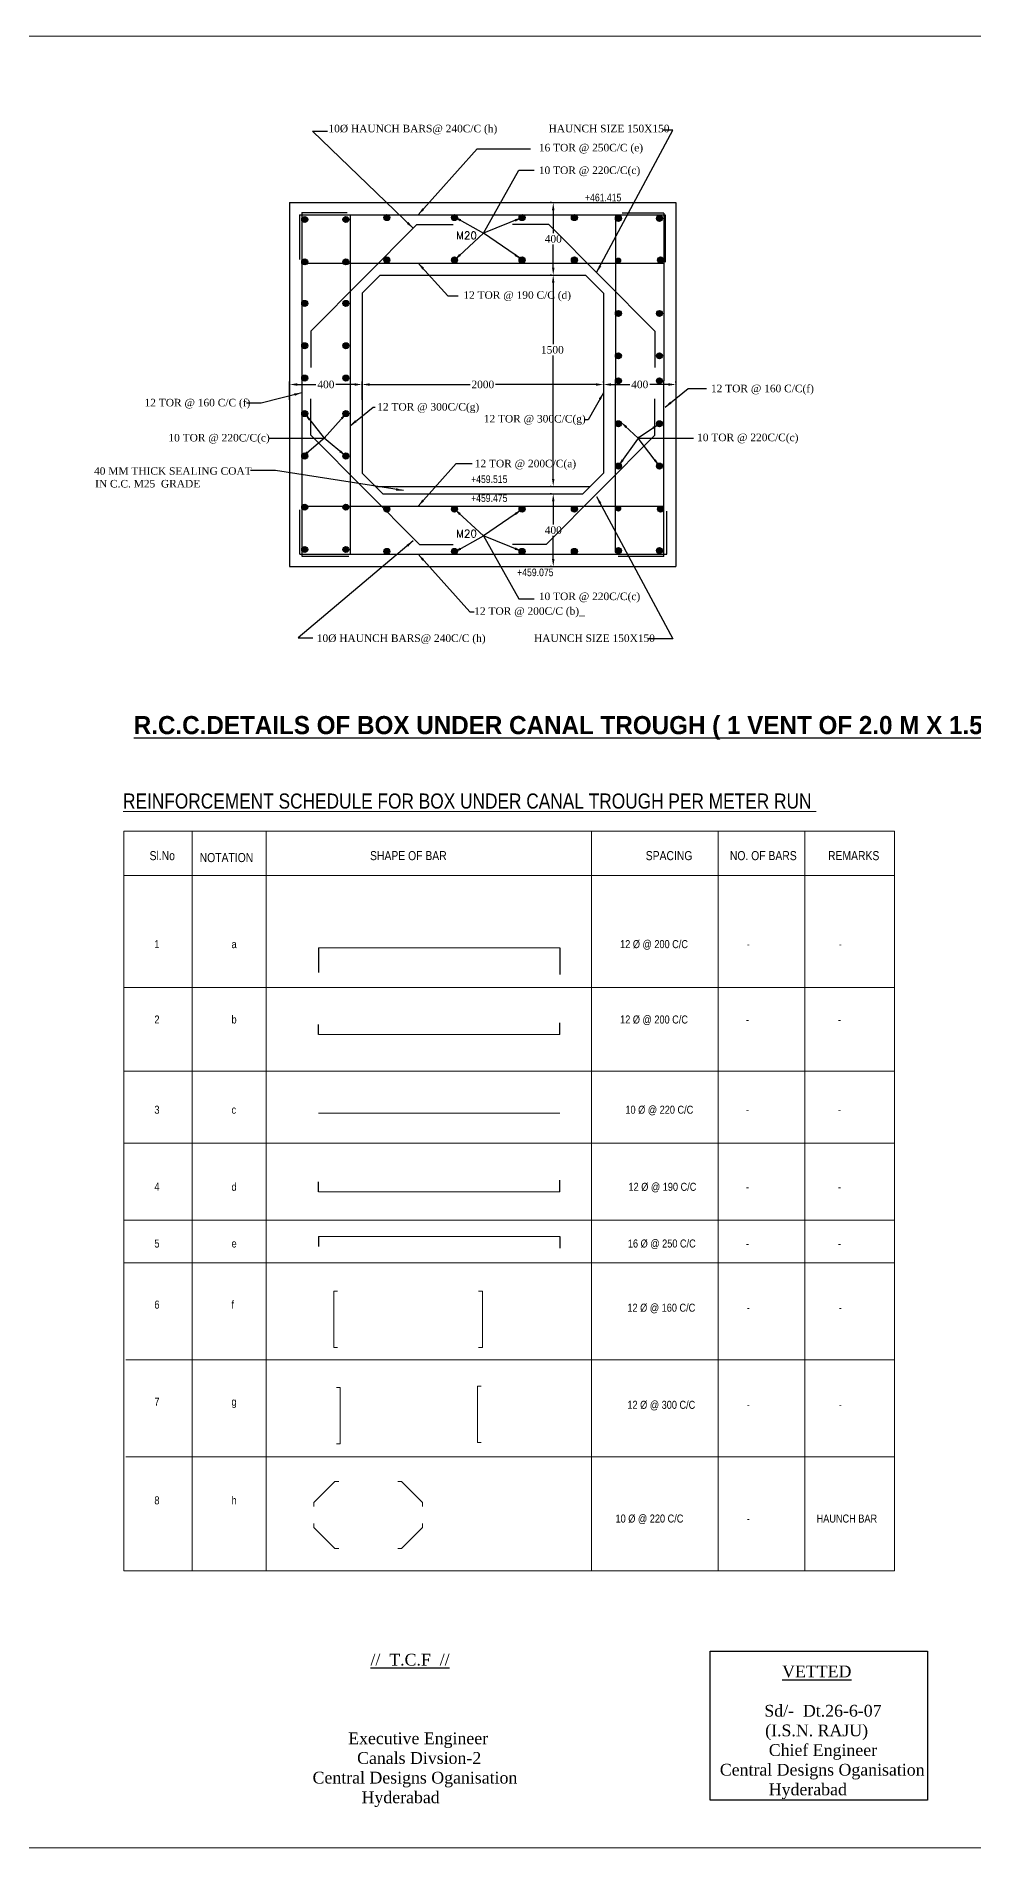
# Model space of a CAD drawing. Header units: millimetres. Extents: x 80 to 7279, y -662 to 1358.
# Drawn here: x 5960 to 6271, y -662 to -62 of the extents above; entities that cross this region are included whole.
import ezdxf
from ezdxf.enums import TextEntityAlignment as Align

# ---------------------------------------------------------------- set-up
doc = ezdxf.new("R2010")
doc.units = ezdxf.units.MM
for name, color, linetype in [('border', 7, 'Continuous'), ('DIM', 3, 'Continuous'), ('STEEL', 5, 'Continuous'), ('TEXT_GENERAL', 4, 'Continuous'), ('TEXT_NAME', 5, 'Continuous'), ('TEXT_STEEL', 7, 'Continuous')]:
    doc.layers.add(name, color=color, linetype=linetype)
doc.styles.add('ARIAL NARROW', font='ARIALN.TTF')
doc.styles.add('CITYBLUEPR', font='cityb___.ttf')
doc.styles.add('ROMANS', font='romans.shx', dxfattribs={"height": 2.5})
doc.styles.get("Standard").update_dxf_attribs({"font": 'times.ttf', "height": 2.5})
doc.styles.add('TNR_2.5', font='times.ttf', dxfattribs={"height": 2.5})
doc.dimstyles.new('STYLE_ESH', dxfattribs={"dimtxt": 2.5, "dimasz": 2.5, "dimexe": 1, "dimexo": 0.625, "dimtad": 0, "dimtih": 1, "dimtoh": 1, "dimdec": 0, "dimlfac": 100, "dimzin": 9, "dimdsep": 46, "dimtxsty": 'TNR_2.5', "dimcen": 2.5, "dimadec": 0, "dimazin": 2, "dimtfac": 1, "dimtdec": 0, "dimtofl": 0, "dimtmove": 2, "dimatfit": 3, "dimfxl": 1, "dimarcsym": 0})

# ---------------------------------------------------------------- blocks, each defined once
blk = doc.blocks.new('*D190')
at = {"color": 0, "lineweight": -2, "transparency": 16777216}
for p, q in [((6131.16, -141.51), (6130.79, -141.51)), ((6131.79, -144.01), (6131.79, -164.35)), ((6131.79, -209.01), (6131.79, -168.15)), ((6131.16, -211.51), (6130.79, -211.51))]:
    blk.add_line(p, q, dxfattribs=at)
at = {"color": 0, "transparency": 16777216}
for points in [[(6131.37, -144.01), (6132.2, -144.01), (6131.79, -141.51)], [(6131.37, -209.01), (6132.2, -209.01), (6131.79, -211.51)]]:
    blk.add_solid(points, dxfattribs=at)
at = {"layer": 'Defpoints', "color": 0, "transparency": 16777216}
for p in [(6131.79, -141.51), (6131.79, -211.51), (6131.79, -211.51)]:
    blk.add_point(p, dxfattribs=at)
at = {"color": 0, "transparency": 16777216, "insert": (6131.5, -166.25), "char_height": 2.5, "attachment_point": 5, "style": 'TNR_2.5'}
blk.add_mtext('1500', dxfattribs=at)
blk = doc.blocks.new('*D191')
at = {"color": 0, "lineweight": -2, "transparency": 16777216}
for p, q in [((6068.46, -182.83), (6068.46, -176.74)), ((6070.96, -177.74), (6104.25, -177.74)), ((6145.96, -177.74), (6112.67, -177.74)), ((6148.46, -177.12), (6148.46, -176.74))]:
    blk.add_line(p, q, dxfattribs=at)
at = {"color": 0, "transparency": 16777216}
for points in [[(6070.96, -177.33), (6070.96, -178.16), (6068.46, -177.74)], [(6145.96, -177.33), (6145.96, -178.16), (6148.46, -177.74)]]:
    blk.add_solid(points, dxfattribs=at)
at = {"layer": 'Defpoints', "color": 0, "transparency": 16777216}
for p in [(6148.46, -177.74), (6148.46, -177.74), (6068.46, -183.46)]:
    blk.add_point(p, dxfattribs=at)
at = {"color": 0, "transparency": 16777216, "insert": (6108.46, -177.74), "char_height": 2.5, "attachment_point": 5, "style": 'TNR_2.5'}
blk.add_mtext('2000', dxfattribs=at)
blk = doc.blocks.new('*D192')
at = {"color": 0, "lineweight": -2, "transparency": 16777216}
for p, q in [((6044.46, -182.83), (6044.46, -176.74)), ((6046.96, -177.74), (6053.16, -177.74)), ((6065.96, -177.74), (6059.76, -177.74)), ((6068.46, -182.83), (6068.46, -176.74))]:
    blk.add_line(p, q, dxfattribs=at)
at = {"color": 0, "transparency": 16777216}
for points in [[(6046.96, -177.33), (6046.96, -178.16), (6044.46, -177.74)], [(6065.96, -177.33), (6065.96, -178.16), (6068.46, -177.74)]]:
    blk.add_solid(points, dxfattribs=at)
at = {"layer": 'Defpoints', "color": 0, "transparency": 16777216}
for p in [(6068.46, -177.74), (6044.46, -183.46), (6068.46, -183.46)]:
    blk.add_point(p, dxfattribs=at)
at = {"color": 0, "transparency": 16777216, "insert": (6056.46, -177.74), "char_height": 2.5, "attachment_point": 5, "style": 'TNR_2.5'}
blk.add_mtext('400', dxfattribs=at)
blk = doc.blocks.new('*D193')
at = {"color": 0, "lineweight": -2, "transparency": 16777216}
for p, q in [((6148.46, -177.12), (6148.46, -176.74)), ((6150.96, -177.74), (6157.16, -177.74)), ((6169.96, -177.74), (6163.76, -177.74)), ((6172.46, -177.12), (6172.46, -176.74))]:
    blk.add_line(p, q, dxfattribs=at)
at = {"color": 0, "transparency": 16777216}
for points in [[(6150.96, -177.33), (6150.96, -178.16), (6148.46, -177.74)], [(6169.96, -177.33), (6169.96, -178.16), (6172.46, -177.74)]]:
    blk.add_solid(points, dxfattribs=at)
at = {"layer": 'Defpoints', "color": 0, "transparency": 16777216}
for p in [(6148.46, -177.74), (6172.46, -177.74), (6172.46, -177.74)]:
    blk.add_point(p, dxfattribs=at)
at = {"color": 0, "transparency": 16777216, "insert": (6160.46, -177.74), "char_height": 2.5, "attachment_point": 5, "style": 'TNR_2.5'}
blk.add_mtext('400', dxfattribs=at)
blk = doc.blocks.new('*D194')
at = {"color": 0, "lineweight": -2, "transparency": 16777216}
for p, q in [((6131.17, -117.51), (6130.8, -117.51)), ((6131.8, -120.01), (6131.8, -127.61)), ((6131.8, -139.01), (6131.8, -131.4)), ((6131.17, -141.51), (6130.8, -141.51))]:
    blk.add_line(p, q, dxfattribs=at)
at = {"color": 0, "transparency": 16777216}
for points in [[(6131.38, -120.01), (6132.21, -120.01), (6131.8, -117.51)], [(6131.38, -139.01), (6132.21, -139.01), (6131.8, -141.51)]]:
    blk.add_solid(points, dxfattribs=at)
at = {"layer": 'Defpoints', "color": 0, "transparency": 16777216}
for p in [(6131.8, -117.51), (6131.8, -117.51), (6131.8, -141.51)]:
    blk.add_point(p, dxfattribs=at)
at = {"color": 0, "transparency": 16777216, "insert": (6131.8, -129.51), "char_height": 2.5, "attachment_point": 5, "style": 'TNR_2.5'}
blk.add_mtext('400', dxfattribs=at)
blk = doc.blocks.new('*D195')
at = {"color": 0, "lineweight": -2, "transparency": 16777216}
for p, q in [((6131.17, -213.98), (6130.8, -213.98)), ((6131.8, -216.48), (6131.8, -224.09)), ((6131.8, -235.48), (6131.8, -227.88)), ((6131.17, -237.98), (6130.8, -237.98))]:
    blk.add_line(p, q, dxfattribs=at)
at = {"color": 0, "transparency": 16777216}
for points in [[(6131.38, -216.48), (6132.21, -216.48), (6131.8, -213.98)], [(6131.38, -235.48), (6132.21, -235.48), (6131.8, -237.98)]]:
    blk.add_solid(points, dxfattribs=at)
at = {"layer": 'Defpoints', "color": 0, "transparency": 16777216}
for p in [(6131.8, -213.98), (6131.8, -237.98), (6131.8, -237.98)]:
    blk.add_point(p, dxfattribs=at)
at = {"color": 0, "transparency": 16777216, "insert": (6131.8, -225.98), "char_height": 2.5, "attachment_point": 5, "style": 'TNR_2.5'}
blk.add_mtext('400', dxfattribs=at)

msp = doc.modelspace()

# ---------------------------------------------------------------- hatches: boundary and pattern name
for points in [[(6048.465, -123.091, 1), (6050.465, -123.091, 1)], [(6062.08, -123.091, 1), (6064.08, -123.091, 1)], [(6075.665, -122.474, -1), (6077.665, -122.474, -1)], [(6075.665, -122.474, -1), (6077.665, -122.474, -1)], [(6098.065, -122.474, -1), (6100.065, -122.474, -1)], [(6120.465, -122.474, -1), (6122.465, -122.474, -1)], [(6137.81, -122.474, -1), (6139.81, -122.474, -1)], [(6152.369, -122.716, 1), (6154.369, -122.716, 1)], [(6165.984, -122.716, 1), (6167.984, -122.716, 1)], [(6048.465, -137.122, 1), (6050.465, -137.122, 1)], [(6062.08, -137.122, 1), (6064.08, -137.122, 1)], [(6075.665, -136.505, -1), (6077.665, -136.505, -1)], [(6075.665, -136.505, -1), (6077.665, -136.505, -1)], [(6098.065, -136.505, -1), (6100.065, -136.505, -1)], [(6120.465, -136.505, -1), (6122.465, -136.505, -1)], [(6137.81, -136.505, -1), (6139.81, -136.505, -1)], [(6152.369, -136.674, 1), (6154.369, -136.674, 1)], [(6166.344, -136.505, -1), (6168.344, -136.505, -1)], [(6048.465, -150.864, 1), (6050.465, -150.864, 1)], [(6062.08, -150.864, 1), (6064.08, -150.864, 1)], [(6152.369, -154.209, 1), (6154.369, -154.209, 1)], [(6165.984, -154.209, 1), (6167.984, -154.209, 1)], [(6048.465, -164.894, 1), (6050.465, -164.894, 1)], [(6062.08, -164.894, 1), (6064.08, -164.894, 1)], [(6152.369, -168.239, 1), (6154.369, -168.239, 1)], [(6165.984, -168.239, 1), (6167.984, -168.239, 1)], [(6048.465, -175.595, 1), (6050.465, -175.595, 1)], [(6062.08, -175.595, 1), (6064.08, -175.595, 1)], [(6152.369, -176.527, 1), (6154.369, -176.527, 1)], [(6165.984, -176.527, 1), (6167.984, -176.527, 1)], [(6048.465, -187.389, 1), (6050.465, -187.389, 1)], [(6062.08, -187.389, 1), (6064.08, -187.389, 1)], [(6152.369, -190.735, 1), (6154.369, -190.735, 1)], [(6165.984, -190.735, 1), (6167.984, -190.735, 1)], [(6048.465, -201.42, 1), (6050.465, -201.42, 1)], [(6062.08, -201.42, 1), (6064.08, -201.42, 1)], [(6152.369, -204.765, 1), (6154.369, -204.765, 1)], [(6165.984, -204.765, 1), (6167.984, -204.765, 1)], [(6048.465, -218.367, -1), (6050.465, -218.367, -1)], [(6062.08, -218.367, -1), (6064.08, -218.367, -1)], [(6075.665, -218.985, 1), (6077.665, -218.985, 1)], [(6075.665, -218.985, 1), (6077.665, -218.985, 1)], [(6098.065, -218.985, 1), (6100.065, -218.985, 1)], [(6120.465, -218.985, 1), (6122.465, -218.985, 1)], [(6137.81, -218.985, 1), (6139.81, -218.985, 1)], [(6152.369, -218.816, -1), (6154.369, -218.816, -1)], [(6166.344, -218.985, 1), (6168.344, -218.985, 1)], [(6048.465, -232.398, -1), (6050.465, -232.398, -1)], [(6062.08, -232.398, -1), (6064.08, -232.398, -1)], [(6075.665, -233.015, 1), (6077.665, -233.015, 1)], [(6075.665, -233.015, 1), (6077.665, -233.015, 1)], [(6098.065, -233.015, 1), (6100.065, -233.015, 1)], [(6120.465, -233.015, 1), (6122.465, -233.015, 1)], [(6137.81, -233.015, 1), (6139.81, -233.015, 1)], [(6152.369, -232.774, -1), (6154.369, -232.774, -1)], [(6165.984, -232.774, -1), (6167.984, -232.774, -1)]]:
    msp.add_hatch(color=256).paths.add_polyline_path(points)

# ---------------------------------------------------------------- linework, layer by layer
for p, q in [((6106.611, -99.723), (6124.217, -99.723)), ((6120.37, -106.708), (6125.519, -106.708)), ((6044.463, -117.506), (6172.463, -117.506)), ((6044.463, -117.506), (6044.463, -176.506)), ((6172.463, -117.506), (6172.463, -176.506)), ((6047.751, -121.506), (6168.829, -121.506)), ((6047.751, -121.506), (6047.751, -136.38)), ((6048.463, -120.719), (6048.463, -176.506)), ((6048.463, -120.719), (6063.554, -120.719)), ((6051.466, -160.083), (6086.634, -124.704)), ((6064.463, -121.506), (6064.463, -176.506)), ((6086.634, -124.704), (6098.634, -124.704)), ((6130.292, -124.704), (6118.292, -124.704)), ((6165.459, -160.083), (6130.292, -124.704)), ((6152.463, -121.506), (6152.463, -176.506)), ((6168.463, -121.037), (6154.657, -121.037)), ((6168.463, -121.037), (6168.463, -176.506)), ((6168.829, -121.506), (6168.829, -137.172)), ((6048.463, -137.506), (6168.463, -137.506)), ((6068.463, -147.506), (6074.463, -141.506)), ((6074.463, -141.506), (6142.463, -141.506)), ((6074.463, -141.506), (6142.463, -141.506)), ((6142.463, -141.506), (6148.463, -147.506)), ((6068.463, -147.506), (6068.463, -176.506)), ((6096.828, -148.398), (6100.304, -148.398)), ((6148.463, -147.506), (6148.463, -176.506)), ((6051.466, -160.083), (6051.466, -172.083)), ((6165.459, -160.083), (6165.459, -172.083)), ((6044.463, -176.506), (6044.463, -237.983)), ((6048.463, -176.506), (6048.463, -234.625)), ((6064.463, -176.506), (6064.463, -233.983)), ((6068.463, -176.506), (6068.463, -207.106)), ((6148.463, -176.506), (6148.463, -207.106)), ((6152.463, -233.106), (6152.463, -176.506)), ((6168.463, -234.712), (6168.463, -176.506)), ((6172.463, -176.506), (6172.463, -237.983)), ((6176.515, -179.069), (6182.528, -179.069)), ((6051.466, -194.529), (6051.466, -182.529)), ((6072.141, -185.226), (6072.809, -185.226)), ((6165.459, -194.529), (6165.459, -182.529)), ((6037.485, -195.509), (6055.856, -195.509)), ((6051.466, -194.529), (6087.505, -230.786)), ((6165.459, -194.529), (6129.42, -230.786)), ((6159.911, -195.509), (6178.282, -195.509)), ((6099.663, -203.935), (6104.979, -203.935)), ((6068.463, -207.106), (6075.35, -213.993)), ((6141.575, -213.993), (6148.463, -207.106)), ((6072.863, -211.506), (6144.063, -211.506)), ((6075.35, -213.993), (6141.575, -213.993)), ((6047.822, -233.983), (6047.822, -219.293)), ((6048.463, -217.983), (6168.463, -217.983)), ((6169.486, -233.983), (6169.486, -219.667)), ((6047.822, -233.983), (6169.486, -233.983)), ((6087.505, -230.786), (6098.634, -230.786)), ((6129.42, -230.786), (6118.292, -230.786)), ((6044.463, -237.983), (6172.463, -237.983)), ((6048.463, -234.625), (6064.026, -234.625)), ((6168.463, -234.712), (6153.345, -234.712)), ((6120.37, -248.781), (6125.519, -248.781)), ((6104.14, -253.015), (6105.628, -253.015)), ((6054.072, -364.271), (6054.072, -372.532)), ((6134.022, -364.271), (6134.022, -373.137)), ((6054.072, -392.993), (6054.072, -389.732)), ((6134.022, -392.993), (6134.022, -389.127)), ((6054.072, -445.128), (6054.072, -441.867)), ((6134.022, -445.128), (6134.022, -441.262)), ((6054.072, -459.963), (6054.072, -463.224)), ((6134.022, -459.963), (6134.022, -463.829))]:
    msp.add_line(p, q)
msp.add_lwpolyline([(6183.75, -597.23), (6255.841, -597.23), (6255.841, -646.645), (6183.75, -646.645)], close=True)
for centre in [(6049.465, -123.091), (6063.08, -123.091), (6076.665, -122.474), (6076.665, -122.474), (6099.065, -122.474), (6121.465, -122.474), (6138.81, -122.474), (6153.369, -122.716), (6166.984, -122.716), (6049.465, -137.122), (6063.08, -137.122), (6076.665, -136.505), (6076.665, -136.505), (6099.065, -136.505), (6121.465, -136.505), (6138.81, -136.505), (6167.344, -136.505), (6049.465, -150.864), (6063.08, -150.864), (6153.369, -154.209), (6166.984, -154.209), (6049.465, -164.894), (6063.08, -164.894), (6153.369, -168.239), (6166.984, -168.239), (6049.465, -175.595), (6063.08, -175.595), (6153.369, -176.527), (6166.984, -176.527), (6049.465, -187.389), (6063.08, -187.389), (6153.369, -190.735), (6166.984, -190.735), (6049.465, -201.42), (6063.08, -201.42), (6153.369, -204.765), (6166.984, -204.765), (6049.465, -218.367), (6063.08, -218.367), (6076.665, -218.985), (6076.665, -218.985), (6099.065, -218.985), (6121.465, -218.985), (6138.81, -218.985), (6167.344, -218.985), (6049.465, -232.398), (6063.08, -232.398), (6076.665, -233.015), (6076.665, -233.015), (6099.065, -233.015), (6121.465, -233.015), (6138.81, -233.015), (6153.369, -232.774), (6166.984, -232.774)]:
    msp.add_circle(centre, 1)
at = {"layer": 'border', "lineweight": 5}
for p, q in [((6449.115, -62.388), (5589.115, -62.388)), ((5589.115, -662.388), (6449.115, -662.388))]:
    msp.add_line(p, q, dxfattribs=at)
at = {"layer": 'DIM', "color": 0, "lineweight": 5}
for p, q in [((6054.072, -364.271), (6134.022, -364.271)), ((6054.072, -392.993), (6134.022, -392.993)), ((6054.072, -392.993), (6134.022, -392.993)), ((6054.072, -419.094), (6134.022, -419.094)), ((6054.072, -445.128), (6134.022, -445.128)), ((6054.072, -445.128), (6134.022, -445.128)), ((6054.072, -459.963), (6134.022, -459.963)), ((6059.063, -478.027), (6059.063, -496.727)), ((6059.063, -478.027), (6060.313, -478.027)), ((6108.301, -478.027), (6107.051, -478.027)), ((6108.301, -478.027), (6108.301, -496.727)), ((6059.063, -496.727), (6060.313, -496.727)), ((6108.301, -496.727), (6107.051, -496.727)), ((6061.25, -509.944), (6060, -509.944)), ((6061.25, -509.944), (6061.25, -528.644)), ((6106.669, -509.448), (6106.669, -528.148)), ((6106.669, -509.448), (6107.919, -509.448)), ((6061.25, -528.644), (6060, -528.644)), ((6106.669, -528.148), (6107.919, -528.148)), ((6052.525, -548.079), (6059.475, -541.129)), ((6059.475, -541.129), (6060.725, -541.129)), ((6081.514, -541.129), (6080.264, -541.129)), ((6088.464, -548.079), (6081.514, -541.129)), ((6052.525, -548.079), (6052.525, -549.329)), ((6088.464, -548.079), (6088.464, -549.329)), ((6052.525, -556.269), (6052.525, -555.019)), ((6052.525, -556.269), (6059.475, -563.219)), ((6088.464, -556.269), (6081.514, -563.219)), ((6088.464, -556.269), (6088.464, -555.019)), ((6059.475, -563.219), (6060.725, -563.219)), ((6081.514, -563.219), (6080.264, -563.219))]:
    msp.add_line(p, q, dxfattribs=at)
at = {"layer": 'STEEL', "color": 0, "lineweight": 5}
for p, q in [((5989.495, -325.628), (5989.495, -570.696)), ((5989.495, -325.628), (6244.843, -325.628)), ((6012.161, -325.628), (6012.161, -570.696)), ((6036.702, -325.628), (6036.702, -570.696)), ((6144.472, -325.628), (6144.472, -570.696)), ((6186.453, -325.628), (6186.453, -570.696)), ((6215.139, -325.628), (6215.139, -570.696)), ((6244.843, -325.628), (6244.843, -570.696)), ((6244.843, -340.31), (5989.495, -340.31)), ((5989.495, -377.508), (6244.843, -377.508)), ((5989.495, -405.218), (6244.843, -405.218)), ((5989.495, -429.071), (6244.843, -429.071)), ((5989.495, -454.569), (6244.843, -454.569)), ((5989.495, -468.62), (6244.843, -468.62)), ((5990.201, -500.777), (6244.843, -500.777)), ((5990.201, -532.934), (6244.843, -532.934)), ((5989.495, -570.696), (6244.843, -570.696))]:
    msp.add_line(p, q, dxfattribs=at)

# ---------------------------------------------------------------- texts
for s, p in [('40 MM THICK SEALING COAT ', (5979.64, -207.635)), ('IN C.C. M25  GRADE', (5980.003, -211.836))]:
    msp.add_text(s, height=2.5).set_placement(p)
at = {"style": 'CITYBLUEPR'}
msp.add_text('%%UR.C.C.DETAILS OF BOX UNDER CANAL TROUGH ( 1 VENT OF 2.0 M X 1.50 M)', height=6, dxfattribs=at).set_placement((5992.792, -293.542))
for s, insert, char_height, width, attachment_point in [('10%%C HAUNCH BARS@ 240C/C (h)                  HAUNCH SIZE 150X150\\P  ', (6057.325, -99.186), 2.5, 129.02778, 7), ('16 TOR @ 250C/C (e)', (6127.038, -101.337), 2.5, 70, 7), ('10 TOR @ 220C/C(c)', (6127.038, -108.839), 2.5, 70, 7), ('12 TOR @ 190 C/C (d)', (6102.016, -146.864), 2.5, 70, 1), ('12 TOR @ 160 C/C(f)', (6184.055, -177.8), 2.5, 70, 1), ('12 TOR @ 160 C/C (f)', (5996.389, -182.481), 2.5, 70, 1), ('12 TOR @ 300C/C(g)', (6073.478, -183.881), 2.5, 70, 1), ('12 TOR @ 300C/C(g)', (6108.767, -187.823), 2.5, 70, 1), ('10 TOR @ 220C/C(c)', (6004.29, -194.108), 2.5, 70, 1), ('10 TOR @ 220C/C(c)', (6179.462, -194.013), 2.5, 70, 1), ('12 TOR @ 200C/C(a)', (6105.789, -205.972), 2.5, 70, 7), ('12 TOR @ 200C/C (b)_', (6105.628, -251.525), 2.5, 70, 1), ('10 TOR @ 220C/C(c)', (6127.038, -246.65), 2.5, 70, 1), ('10%%C HAUNCH BARS@ 240C/C (h)                 HAUNCH SIZE 150X150\\P  ', (6053.454, -260.507), 2.5, 129.02778, 1), ('                             {\\L//  T.C.F  //}\\P                       \\P\\P\\P                        Executive Engineer\\P                          Canals Divsion-2\\P                Central Designs Oganisation\\P                           Hyderabad', (6028.458, -598.14), 3.90625, 265.625, 1), ('                              {\\LVETTED\\P}\\P                          Sd/-  Dt.26-6-07\\P^I^I     (I.S.N. RAJU)\\P                           Chief Engineer\\P                Central Designs Oganisation\\P                           Hyderabad', (6163.388, -602.029), 3.90625, 265.625, 1)]:
    msp.add_mtext(s, dxfattribs=dict(insert=insert, char_height=char_height, width=width, attachment_point=attachment_point))
at = {"char_height": 2.5, "width": 50.5785, "style": 'ROMANS'}
for insert, attachment_point in [((6106.496, -129.616), 9), ((6106.496, -225.873), 3)]:
    msp.add_mtext('M20', dxfattribs=dict(at, insert=insert, attachment_point=attachment_point))
at = {"layer": 'TEXT_GENERAL', "color": 0, "lineweight": 5, "style": 'ARIAL NARROW'}
for s, p in [('+461.415', (6148.345, -115.818)), ('+459.515', (6110.59, -209.098)), ('+459.475', (6110.59, -215.384)), ('+459.075', (6125.861, -239.961))]:
    msp.add_text(s, height=2.5, dxfattribs=at).set_placement(p, align=Align.MIDDLE)
at = {"layer": 'TEXT_NAME', "color": 0, "lineweight": 5, "style": 'ARIAL NARROW'}
for s, height, p in [('%%UREINFORCEMENT SCHEDULE FOR BOX UNDER CANAL TROUGH PER METER RUN ', 5, (5989.243, -318.203)), ('Sl.No     ', 3, (5998.048, -335.278)), ('NOTATION', 3, (6014.644, -335.916)), ('SHAPE OF BAR', 3, (6071.094, -335.278)), ('SPACING', 3, (6162.442, -335.278)), ('NO. OF BARS', 3, (6190.316, -335.278)), ('REMARKS', 3, (6222.848, -335.278))]:
    msp.add_text(s, height=height, dxfattribs=at).set_placement(p)
at = {"layer": 'TEXT_STEEL', "color": 0, "lineweight": 5, "style": 'ARIAL NARROW'}
for s, p in [('1', (5999.641, -364.415)), ('a', (6025.204, -364.415)), ('12 %%C @ 200 C/C', (6153.95, -364.415)), ('-', (6195.923, -364.415)), ('-', (6226.411, -364.415)), ('2', (5999.641, -389.381)), ('b', (6025.204, -389.381)), ('12 %%C @ 200 C/C', (6153.95, -389.381)), ('-', (6195.675, -389.381)), ('-', (6226.164, -389.381)), ('3', (5999.641, -419.264)), ('c', (6025.204, -419.264)), ('10 %%C @ 220 C/C', (6155.706, -419.264)), ('-', (6195.675, -419.264)), ('-', (6226.164, -419.264)), ('4', (5999.641, -444.795)), ('d', (6025.204, -444.795)), ('12 %%C @ 190 C/C', (6156.729, -444.795)), ('- ', (6195.675, -444.795)), ('-', (6226.164, -444.795)), ('5', (5999.641, -463.575)), ('e', (6025.204, -463.575)), ('16 %%C @ 250 C/C', (6156.525, -463.575)), ('-', (6195.675, -463.575)), ('-', (6226.164, -463.575)), ('6', (5999.641, -483.818)), ('f', (6025.204, -483.818)), ('12 %%C @ 160 C/C', (6156.367, -484.839)), ('-', (6195.923, -484.839)), ('-', (6226.411, -484.839)), ('7', (5999.641, -515.975)), ('g', (6025.204, -515.975)), ('12 %%C @ 300 C/C', (6156.367, -516.997)), ('-', (6195.923, -516.997)), ('-', (6226.411, -516.997)), ('8', (5999.641, -548.639)), ('h', (6025.204, -548.639)), ('10 %%C @ 220 C/C', (6152.43, -554.674)), ('HAUNCH BAR', (6219.048, -554.674)), ('-', (6195.923, -554.674))]:
    msp.add_text(s, height=2.65, dxfattribs=at).set_placement(p)

# ---------------------------------------------------------------- dimensions: what is measured, and where the dimension line sits
for base, p1, p2, angle, picture, middle in [((6131.797, -117.506), (6131.797, -141.506), (6131.797, -117.506), 90, '*D194', (6131.797, -129.506)), ((6131.797, -237.983), (6131.797, -213.983), (6131.797, -237.983), 270, '*D195', (6131.797, -225.983))]:
    dim = msp.add_linear_dim(base=base, p1=p1, p2=p2, angle=angle, text='400', dimstyle='STYLE_ESH')
    dim.commit()
    dim.dimension.update_dxf_attribs({"geometry": picture, "text_midpoint": middle})
dim = msp.add_linear_dim(base=(6131.787, -211.506), p1=(6131.787, -141.506), p2=(6131.787, -211.506), angle=90, text='1500', dimstyle='STYLE_ESH')
dim.commit()
dim.dimension.update_dxf_attribs({"geometry": '*D190', "text_midpoint": (6131.504, -166.25), "dimtype": 160})
for base, p1, p2, text, picture, middle in [((6068.463, -177.745), (6044.463, -183.455), (6068.463, -183.455), '400', '*D192', (6056.463, -177.745)), ((6148.463, -177.745), (6068.463, -183.455), (6148.463, -177.745), '2000', '*D191', (6108.463, -177.745)), ((6172.463, -177.745), (6148.463, -177.745), (6172.463, -177.745), '400', '*D193', (6160.463, -177.745))]:
    dim = msp.add_linear_dim(base=base, p1=p1, p2=p2, text=text, dimstyle='STYLE_ESH')
    dim.commit()
    dim.dimension.update_dxf_attribs({"geometry": picture, "text_midpoint": middle})

# ---------------------------------------------------------------- leaders
for points in [[(6085.368, -125.977), (6052.011, -93.803), (6057.003, -93.803)], [(6146.161, -140.668), (6171.392, -93.496), (6168.14, -93.496)], [(6087.044, -121.506), (6106.611, -99.723)], [(6087.044, -137.506), (6096.828, -148.398)], [(6087.044, -217.983), (6099.663, -203.935)], [(6082.174, -212.867), (6039.8, -206.232), (6031.487, -206.232)], [(6146.161, -214.821), (6171.392, -261.993), (6163.224, -261.993)], [(6085.368, -229.512), (6047.333, -261.687), (6052.168, -261.687)], [(6087.044, -233.983), (6104.14, -253.015)]]:
    msp.add_leader(points, dimstyle='STYLE_ESH', override={"dimgap": 0.625, "dimtad": 0})
for points in [[(6121.465, -122.474), (6108.693, -127.616), (6120.37, -106.708)], [(6098.882, -122.137), (6108.693, -127.616)], [(6099.065, -136.505), (6108.693, -127.616)], [(6121.233, -136.247), (6108.693, -127.616)], [(6168.837, -185.295), (6176.515, -179.069)], [(6048.463, -180.482), (6035.011, -183.929), (6030.126, -183.929)], [(6064.463, -191.452), (6072.141, -185.226)], [(6148.463, -180.482), (6143.33, -189.416), (6142.097, -189.494)], [(6049.465, -187.389), (6055.911, -195.509)], [(6063.351, -187.152), (6055.911, -195.509)], [(6154.203, -190.183), (6159.911, -195.509)], [(6166.984, -190.735), (6159.911, -195.509)], [(6048.526, -201.763), (6056.332, -195.103)], [(6063.08, -201.42), (6055.911, -195.509)], [(6153.369, -204.765), (6160.332, -195.103)], [(6166.984, -204.765), (6159.911, -195.509)], [(6099.065, -218.985), (6108.693, -227.873)], [(6121.233, -219.242), (6108.693, -227.873)], [(6098.882, -233.353), (6108.693, -227.873)], [(6121.465, -233.015), (6108.693, -227.873), (6120.37, -248.781)]]:
    msp.add_leader(points, dimstyle='STYLE_ESH')

doc.saveas('drawing.dxf')
